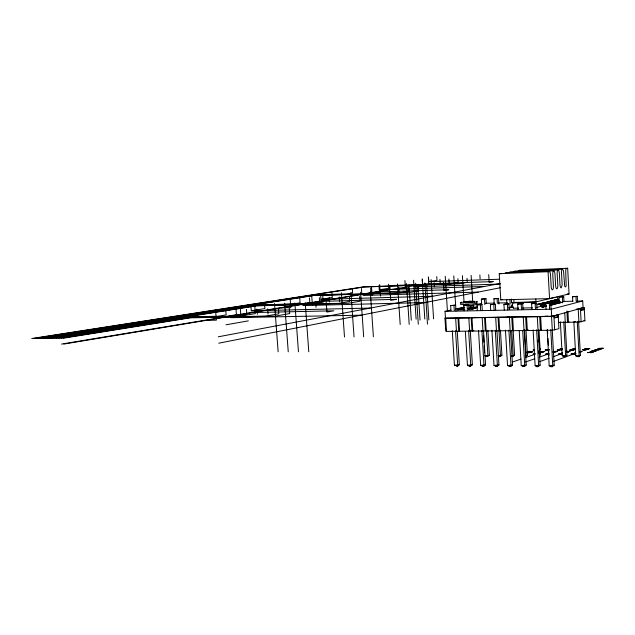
<?xml version="1.0" encoding="UTF-8"?>
<svg xmlns="http://www.w3.org/2000/svg" width="635" height="635" viewBox="0 0 635 635"><rect width="100%" height="100%" fill="white"/><g stroke="black" fill="none" stroke-linecap="round" stroke-linejoin="round"><path stroke-width="0.95" d="M599.17 348.877L602.075 348.694L597.678 348.798L599.091 348.869M512.667 305.824L511.985 307.34L510.373 307.538L513.366 307.015M464.518 301.919L467.368 302.212L474.424 301.466L470.098 301.212L463.074 301.958L465.868 302.506M452.263 330.732L454.422 365.236L457.248 366.149L457.684 365.252L455.533 330.692M465.368 331.549L467.447 365.308L470.297 366.228L470.757 365.331L468.622 330.549M487.878 330.24L489.379 355.235L484.751 355.703L487.442 356.568L487.894 355.703L486.394 330.637M478.52 330.446L480.639 365.387L483.505 366.316L483.989 365.403L481.878 330.406M498.792 356.584L499.983 356.584L500.459 355.719L498.967 330.502M491.903 330.295L493.998 365.458L496.887 366.395L497.395 365.482L495.3 330.256M511.469 356.6L512.675 356.608L513.175 355.727L511.699 330.367M505.452 330.144L507.532 365.538L510.437 366.474L510.969 365.554L508.897 330.105M524.581 330.224L526.05 355.743L525.526 356.624L527.447 355.267L525.994 329.819M519.239 330.986L521.24 365.617L524.169 366.562L524.724 365.633L522.724 330.922M533.09 329.843L535.122 365.697L536.75 366.641L538.075 366.649L538.655 365.712L536.623 329.803M547.179 329.684L549.196 365.776L550.823 366.72L552.164 366.736L552.767 365.792L550.759 329.644M560.364 321.842L562.229 355.783L565.023 356.68L565.61 355.783L563.753 321.794M575.572 321.62L573.857 321.651L575.699 355.798L578.509 356.703L580.406 355.314L578.58 321.207M501.078 273.788A2.913 1.222 88.1 0 0 500.443 273.502L499.229 273.709L500.769 299.847L549.561 298.609L569.055 293.949L567.666 268.264L566.618 268.462A2.873 1.056 88.1 0 0 565.721 271.526L566.198 285.933L565.499 286.949L564.706 286.282L563.61 271.923L563.181 269.938L562.38 269.24L561.673 270.24L561.475 272.328L562.15 284.774L561.245 287.893L560.435 287.226L559.999 285.234L559.316 272.74L558.887 270.74L558.07 270.034L509.984 271.875L509.199 272.844M558.07 270.034L557.347 271.042L557.141 273.153L557.832 285.702L557.625 287.83L556.903 288.861L556.085 288.187L555.641 286.179L554.95 273.574L554.506 271.55L553.672 270.843L505.262 272.685M553.672 270.843L552.942 271.859L552.736 273.995L553.434 286.655L553.228 288.798L552.49 289.846L551.648 289.163L551.204 287.139L550.497 274.415A2.977 1.135 88.1 0 0 549.211 271.661L499.229 273.709M476.56 301.442L477.258 301.601M540.107 352.465L542.536 352.346L540.06 352.615M469.392 301.363L468.479 302.49L467.678 302.562L465.661 301.681M513.858 272.05L514.628 271.089L562.38 269.24M461.653 302.149L460.367 302.8M539.821 348.925L539.417 348.813M580.406 355.314L578.509 356.703M552.26 330.184L554.204 365.252L552.164 366.736M565.126 322.374L566.928 355.298L565.023 356.68M538.075 366.649L540.123 365.173L538.163 330.335M524.169 366.562L526.225 365.093L524.185 329.525M510.437 366.474L512.501 365.022L510.5 330.66M496.887 366.395L498.959 364.95L496.935 330.803M513.191 330.93L514.604 355.259L512.675 356.608M489.379 355.235L487.442 356.568M483.505 366.316L485.584 364.879L483.537 330.946M500.428 330.097L501.92 355.243L499.983 356.584M470.249 330.129L472.376 364.808L470.297 366.228M457.248 366.149L459.335 364.736L457.256 331.256M470.829 302.665L474.615 302.165M557.165 302.284L558.308 299.252L556.871 297.005M513.215 302.697L535.17 302.204L535.583 303.967M577.231 356.703L577.715 356.513M590.963 351.599L591.598 351.353L589.931 351.703L594.789 351.433L591.844 351.599M554.204 365.252L549.196 365.776M580.168 352.219L581.152 351.846L579.787 352.1M588.256 349.202L583.247 349.504M588.772 349.012L584.557 349.02L588.439 348.694M584.756 349.599L584.2 349.806C590.232 349.496 580.747 350.393 583.875 349.607M553.466 361.434L571.825 354.624M540.123 365.173L535.122 365.697M566.928 355.298L562.229 355.783M536.75 366.641L538.631 366.443M563.753 356.68L564.253 356.497M574.397 352.766L575.596 352.417M585.684 348.607L589.891 348.599L585.978 348.925M539.377 361.736L549.243 358.18M553.728 356.56L559.11 354.616M562.229 353.878L558.308 354.052L562.562 353.751M567.269 352.108L568.65 351.861L567.634 352.227M574.81 349.377L575.485 349.139M568.968 351.742L566.436 351.742M561.888 352.774L562.427 352.576M571.309 349.385L575.183 349.488M572.603 348.925L575.635 349.028M526.225 365.093L521.24 365.617M522.867 366.554L524.732 366.355M512.683 304.816L511.088 307.53L508.833 307.904L509.405 307.769M561.364 349.186L559.697 349.417L560.372 349.179M525.494 362.006L534.638 358.791M539.218 357.18L546.529 354.608M548.116 354.06L548.981 353.878M562.007 349.186L561.364 349.409L562.515 349.409M547.703 353.377L548.203 353.489M560.014 349.075L562.3 348.663M560.967 348.964L562.356 348.766M512.501 365.022L507.532 365.538M509.151 366.466L511.016 366.276M549.013 349.877L547.616 349.956L548.926 349.782M543.211 351.885L541.361 352.131L542.028 351.901M541.29 352.774L539.893 352.663M543.87 351.885L540.361 352.242M540.718 352.131L541.393 351.901M512.659 361.958L521.049 359.077M525.709 357.481L534.098 354.6M495.617 366.387L497.475 366.197M540.06 351.782L544.854 351.496L539.742 351.893M546.87 349.433L548.584 349.433M498.959 364.95L493.998 365.458M526.05 355.743L527.447 355.267M539.917 349.115L540.575 348.845L539.552 348.694M529.074 351.369L532.749 351.488L527.804 351.79L532.043 351.528L531.368 351.472M485.584 364.879L480.639 365.387M514.604 355.259L511.572 355.727M482.251 366.308L484.1 366.117M472.376 364.808L467.447 365.308M501.92 355.243L498.078 355.711M469.051 366.22L469.662 366.03M459.335 364.736L454.422 365.236M486.259 356.568L486.815 356.386M445.484 318L444.96 318.127L445.778 331.2L446.516 331.383L552.307 330.248L558.927 328.724L558.173 315.071L557.165 314.92M558.729 322.405L578.898 322.12L584.922 320.746L584.24 307.832L583.232 307.705M569.055 321.643L567.5 322.104L566.896 311.015M528.169 329.811L526.391 330.327L525.613 316.738L471.162 317.675L471.972 330.914L473.885 330.414M558.173 315.071L557.728 315.198L557.824 316.984L554.474 317.929L554.371 316.127L552.68 316.159M584.24 307.832L583.93 309.642L580.93 310.483L580.842 308.777L579.223 308.808M445.46 318.246L551.696 316.428L583.081 307.745L582.716 300.974L576.77 301.117M540.441 330.176L539.671 316.5L554.371 316.127M576.31 309.134L580.842 308.777M473.789 301.355L474.901 301.363M445.595 319.715L445.024 311.372L551.291 309.205L582.716 300.974M510.31 307.737L511.524 305.3L512.58 304.887M536.345 307.523L545.711 305.173M550.394 303.998L556.943 302.363M546.036 309.15L545.711 303.379L550.751 302.935L551.069 308.697M572.778 301.633L572.516 296.759L577.247 296.347L577.509 301.22M545.711 303.379L550.751 302.935M572.516 296.759L577.247 296.347M537.623 304.316L538.163 304.181L538.194 304.744L537.654 304.879L537.623 304.316C541.234 302.228 540.552 307.904 543.647 307.03C540.607 308.721 541.258 304.228 538.917 304.284M539.091 303.951C542.639 301.911 542.06 307.499 545.1 306.665C541.726 308.372 542.457 302.506 539.091 303.951L539.123 304.514L539.631 303.824M540.552 303.594C544.092 301.562 543.512 307.134 546.544 306.3C543.187 307.999 543.909 302.149 540.552 303.594L540.583 304.157L541.091 303.466M542.536 303.109L542.036 303.8L542.536 303.109L544.751 303.292L546.457 305.832M545.925 305.967L543.449 302.887L545.505 302.736L546.537 303.284M545.417 302.403L544.917 303.093L545.417 302.403L547.965 302.935M544.886 302.53L546.87 302.617L546.346 302.736L546.838 302.054L547.441 303.062M547.592 302.157L548.299 302.268L547.767 302.387L548.259 301.704L548.862 302.712M549.148 301.49C552.625 299.498 552.061 304.975 555.046 304.149C551.744 305.808 552.45 300.061 549.148 301.49L549.18 302.046C551.291 301.577 550.743 306.308 553.649 304.498C550.616 305.364 551.275 299.799 547.735 301.839M550.553 301.149C554.014 299.156 553.45 304.625 556.435 303.792C553.141 305.451 553.847 299.72 550.553 301.149L550.577 301.696L551.069 301.022M551.942 300.807C555.403 298.823 554.839 304.268 557.816 303.443C554.53 305.102 555.236 299.387 551.942 300.807L551.974 301.355L552.458 300.68M553.331 300.466C556.776 298.49 556.22 303.927 559.189 303.093C555.919 304.744 556.609 299.045 553.331 300.466L553.363 301.014L553.847 300.339M554.712 300.125C558.149 298.156 557.593 303.578 560.554 302.752C557.292 304.395 557.982 298.712 554.712 300.125L554.744 300.673L555.22 300.006M556.085 299.791C559.514 297.823 558.959 303.228 561.911 302.411C558.657 304.046 559.348 298.379 556.085 299.791L556.117 300.339L556.585 299.664M531.932 309.443L531.606 303.713L533.106 303.347L536.631 303.268L536.956 308.991M559.276 301.958L559.014 297.116L560.348 296.791L563.729 296.704L563.991 301.538M531.606 303.713L536.631 303.268M559.014 297.116L563.729 296.704M513.818 299.514L513.985 302.427L535.956 301.903L554.911 297.37M511.897 307.173L512.453 307.038M518.009 309.729L517.684 304.03L522.692 303.594L523.018 309.277M521.375 303.085L521.922 302.959M517.684 304.03L522.692 303.594M504.269 310.007L503.936 304.348L508.937 303.911L509.27 309.562M503.936 304.348L508.937 303.911M490.704 310.285L490.371 304.665L495.356 304.228L495.689 309.848M468.162 308.713L475.329 308.094L468.178 308.34M490.371 304.665L495.356 304.228M477.314 310.563L476.98 304.975L478.592 304.617L481.941 304.546L482.282 310.118M500.769 299.847L502.674 299.426M464.764 307.332L457.398 308.943L457.454 309.864L459.168 309.491M476.98 304.975L481.941 304.546M463.613 301.982L466.407 301.712M445.024 311.372L450.794 310.118M455.605 309.062L464.256 307.173M472.908 305.284L481.56 303.395M464.09 310.832L463.748 305.284L468.701 304.848L469.011 309.801M494.181 303.498L493.903 298.799L498.554 298.402L498.888 304.03M463.748 305.284L468.701 304.848M493.903 298.799L498.554 298.402M450.691 305.586L455.628 305.157L450.691 305.586L451.001 310.507M481.679 304.729L481.346 299.125L485.989 298.728L486.267 303.395M481.346 299.125L485.989 298.728M218.75 343.202L500.531 287.695M218.242 336.812L500.086 283.52M226.02 324.795L248.348 320.865M380.222 292.576L363.053 295.465L478.219 292.092M526.732 352.623L529.614 352.568A4.564 0.548 -3.1 0 1 528.796 352.798L526.836 352.742M61.555 344.083L390.136 289.481L389.874 285.591L426.577 284.345L428.855 319.937M63.849 344.067L424.982 283.924L493.324 281.591L489.18 282.353L488.72 274.653M250.912 305.887L251.285 310.793L264.89 308.562L264.525 303.744M320.619 294.902L320.937 299.379L332.256 297.521L331.946 293.116M378.984 285.702L379.262 289.814L388.818 288.25L388.549 284.194M428.561 277.884L428.8 281.694L436.991 280.352L436.753 276.598M56.459 338.28L189.357 317.095L226.512 316.349L236.434 314.706L236.037 309.61M58.745 338.257L189.682 317.341L235.244 316.428L246.84 314.484L246.451 309.364M61.031 338.233L190.008 317.587L265.748 316.087L278.789 313.817L278.4 308.61M63.325 338.217L190.333 317.833L275.042 316.166L289.687 313.587L289.298 308.348M42.886 338.399L254.476 305.11L293.322 303.903L300.109 302.792L299.768 298.188M45.133 338.384L254.96 305.3L301.657 303.887L309.832 302.538L309.499 297.902M47.387 338.36L255.453 305.483L310.11 303.879L319.659 302.276L319.326 297.624M49.649 338.344L255.945 305.673L339.058 303.339L349.758 301.482L349.425 296.751M51.911 338.32L256.445 305.864L347.996 303.324L359.997 301.212L359.664 296.458M54.181 338.296L189.032 316.849L217.916 316.27L226.139 314.92L225.742 309.856M31.75 338.503L363.236 286.893L450.564 283.956L458.145 282.638L457.898 278.646M33.965 338.479L363.926 287.004L458.764 283.821L467.241 282.329L466.995 278.32M36.187 338.463L315 294.87L346.861 293.902L352.608 292.973L352.314 288.766M38.417 338.439L313.063 295.41L399.645 292.806L408.583 291.251L408.297 286.925M40.648 338.423L313.666 295.553L408.218 292.719L418.227 290.957L417.941 286.607M553.537 352.703L554.545 352.361L553.053 352.361M474.718 302.268L476.996 301.847M548.831 353.782L545.449 354.171L548.823 354.171M534.432 349.742L533.003 350.083L534.622 350.083M525.613 316.738L537.821 316.667M444.96 318.127L469.328 317.841M567.238 351.631L570.167 351.306L565.928 351.322M468.94 305.768L473.377 305.062M586.676 349.29L586.01 349.393L587.764 349.385L582.351 349.822L587.018 349.599M562.57 349.623L557.244 350.044L562.213 349.75M553.617 351.584L556.157 351.441M534.987 353.774L533.067 354.171L534.733 354.171M567.666 268.264L519.176 270.312A2.81 1.135 88 0 0 518.636 270.78M575.246 353.751L570.968 354.06L575.866 353.846M428.8 281.694L499.666 279.209M500.253 284.043L414.115 286.869L428.815 284.393L428.339 276.908M470.106 307.523L477.298 307.451M396.891 288.6L405.455 288.322L404.94 280.559M379.262 289.814L484.561 286.456M376.682 291.965L448.85 289.743L444 290.632L443.476 282.297M320.937 299.379L432.745 296.251M567.15 293.997L569.055 293.949M320.119 301.387L396.47 299.331L390.715 300.387L390.112 291.314M425.14 302.546L302.879 305.594L323.199 302.173L322.572 293.41M281.281 307.856L290.814 307.626L290.139 298.466M485.521 303.3L494.451 303.085M498.419 302.99L507.341 302.776M511.31 302.681L514.286 302.609M556.935 301.593L559.911 301.522M562.88 301.45L572.802 301.212M535.218 302.3L513.001 302.824L511.945 305.872L513.532 308.197M546.314 302.181L548.354 302.03L549.386 302.585M543.449 302.887L546.005 303.419M542.004 303.236L543.997 303.324L543.981 302.752M251.285 310.793L370.205 308.078M549.037 349.655L545.02 350.068L549.116 350.06M535.027 353.885L534.019 354.06L535.122 354.06M469.86 307.165L477.615 306.999M252.968 312.571L333.867 310.801L326.93 312.071L326.215 302.109M470.527 308.07L476.917 307.927M457.398 308.943L464.248 308.8M513.771 308.221L518.731 308.118M522.613 308.031L532.432 307.824M457.454 309.864L464.923 309.713M468.662 309.634L473.115 309.539L473.051 308.61M580.684 308.007L583.835 307.943M581.025 309.697L583.93 309.642M360.926 315.19L230.918 317.714L255.349 313.595L254.619 304.006M206.288 320.35L216.352 320.167L215.559 310.094M556.046 315.23L557.728 315.198M471.67 317.548L473.575 317.516M507.333 316.936L509.286 316.905M544.965 316.293L547.854 316.238M554.053 317.048L557.824 316.984M580.231 351.639L581.485 351.488L580.763 351.433M579.977 351.75L582.208 351.449L581.009 351.322M562.491 349.067L558.729 349.528L562.031 349.52M553.172 351.449L557.625 351.338L553.077 351.766M553.339 352.258L556.236 351.83L553.474 351.885M561.967 353.377L559.919 353.473L562.523 353.489M575.699 355.798L579.12 355.798L577.286 321.596M456.644 365.95L457.867 365.958M549.013 301.808L549.712 301.919L549.664 301.363M464.971 302.855L469.336 302.768M550.212 304.887L552.244 304.856L550.394 304.586M574.5 348.917L573.08 348.75L574.889 348.813M583.914 320.588L584.922 320.746M575.691 353.409L572.381 353.568L575.778 353.655M460.851 302.784L463.613 302.99M240.228 307.57L240.998 317.516M256.984 309.118L257.373 314.262M284.647 303.212L288.25 351.814M274.534 303.474L278.146 351.822M267.629 308.864L268.026 314.039M311.753 296.299L312.412 305.356M305.213 302.665L308.777 351.798M294.87 302.943L298.458 351.806M329.255 297.339L329.589 302.014M315.659 302.387L316.016 307.348M361.426 288.465L361.72 292.695M360.601 292.227L363.664 336.82M350.957 292.529L354.036 336.899M341.4 292.822L344.495 336.979M339.288 297.045L339.622 301.744M379.682 284.504L380.484 296.14M371.507 286.877L372.078 295.204M370.626 288.163L370.919 292.41M370.34 291.925L373.388 336.74M408.988 284.94L411.289 320.223M406.527 283.575L409.202 324.39M398.748 287.242L399.034 291.544M397.502 283.885L400.185 324.517M389.287 287.552L389.572 291.838M431.078 279.614L433.578 318.865M424.839 282.94L427.482 324.128M422.291 279.932L424.807 319.008M422.18 278.892L422.672 286.583M417.743 284.647L420.037 320.08M415.639 283.258L418.298 324.263M413.583 280.249L416.108 319.159M458.748 318.056L459.565 331.24M457.978 317.897L458.795 331.057M453.787 275.955L456.001 311.063M455.644 318.111L456.47 331.279M453.969 305.506L454.271 310.444M448.881 278.971L449.128 282.94M445.23 276.281L447.413 311.015M445.699 318.278L446.516 331.383M439.936 279.297L440.19 283.25M434.118 282.623L434.38 286.766M479.877 274.979L480.108 278.821M483.537 335.486L483.941 342.225M484.172 346.075L484.576 352.814M482.171 317.659L482.973 330.994M480.338 304.895L480.671 310.491M473.345 307.538L473.448 305.514L470.972 306.054A1.143 0.984 -57.6 0 0 470.638 306.141L470.36 308.205M471.106 275.312L472.71 301.688M471.964 317.833L472.773 331.105M470.098 301.212L470.194 302.736M468.82 317.881L469.638 331.137M467.066 305.205L467.408 310.761M462.407 275.638L464.026 301.911M462.486 307.832L462.542 308.745M459.97 308.38L460.026 309.301M498.904 317.373L499.697 330.811M497.086 298.72L497.364 303.419M498.038 317.214L498.832 330.629M495.689 317.429L496.483 330.851M493.776 304.586L494.109 310.221M484.489 299.045L484.83 304.657M485.346 317.603L486.148 330.954M484.513 317.444L485.315 330.772M526.55 316.897L527.336 330.517M523.431 303.165L523.399 302.609L522.883 303.292M523.248 316.952L524.034 330.549M521.176 303.951L521.502 309.658M512.643 317.135L513.429 330.668M511.334 299.014L511.556 302.792M511.739 316.976L512.524 330.478M509.889 299.331L510.167 304.07M509.381 317.19L510.167 330.7M507.389 304.268L507.714 309.936M506.666 299.418L506.936 304.141M553.918 316.254L554.68 330.025M551.291 309.205L551.696 316.428M551.545 316.476L552.307 330.248M548.076 271.867L549.561 298.609M549.291 303.3L549.616 309.078M547.473 329.748L547.688 333.605M547.957 338.423L548.33 345.17M548.6 349.988L548.918 355.767M540.655 316.659L541.425 330.367M539.004 329.676L540.448 355.275M537.305 316.714L538.075 330.398M538.178 339.955L538.289 341.932M538.797 350.822L538.964 353.782M535.789 298.958L535.956 301.903M535.138 303.625L535.464 309.372M575.945 296.672L576.207 301.554M567.88 311.158L568.484 322.27M564.777 313.071L565.277 322.318M562.396 297.021L562.713 302.847M580.438 308.888L581.128 321.913M578.207 309.094L578.898 322.12M476.567 302.808A8.557 0.643 -3.5 0 1 473.639 303.8L472.329 303.935A8.557 0.643 -3.5 0 1 462.931 304.379A8.557 0.643 -3.5 0 1 460.923 303.8M599.416 349.695L594.804 349.885L599.416 349.695M530.471 352.028L527.494 352.131L530.471 352.028M596.225 350.917L591.582 351.107L596.225 350.917M574.413 349.702L569.531 350.028L574.405 349.742M531.225 351.996L532.694 351.885L526.725 352.171L531.225 351.996M599.845 348.805L601.353 348.734L599.9 348.774M544.116 351.552L541.028 351.671L544.116 351.552M599.353 349.29L600.67 349.25L599.353 349.29M592.13 352.044L593.471 352.004L592.13 352.044M603.25 348.242L598.48 348.464L603.25 348.242M598.71 349.758L597.424 349.671L598.71 349.758M595.511 350.98L594.225 350.893L595.511 350.98M595.543 349.79L596.789 349.909L595.543 349.79M592.328 351.012L593.582 351.131L592.328 351.012M573.667 349.79L572.167 349.917L573.667 349.79M571.825 349.806L570.46 349.917L571.825 349.806M547.799 353.949L546.394 354.06L547.799 353.949M585.597 349.306L584.2 349.393L585.597 349.306M547.299 349.845L545.941 349.956L547.299 349.845M559.586 349.845L558.205 349.933L559.586 349.845M591.185 352.6L590.78 352.75L592.558 352.346L587.597 352.576L591.185 352.6M574.191 353.901L571.968 353.981L574.191 353.901M561.507 353.901L559.3 353.981L561.507 353.901"/></g></svg>
